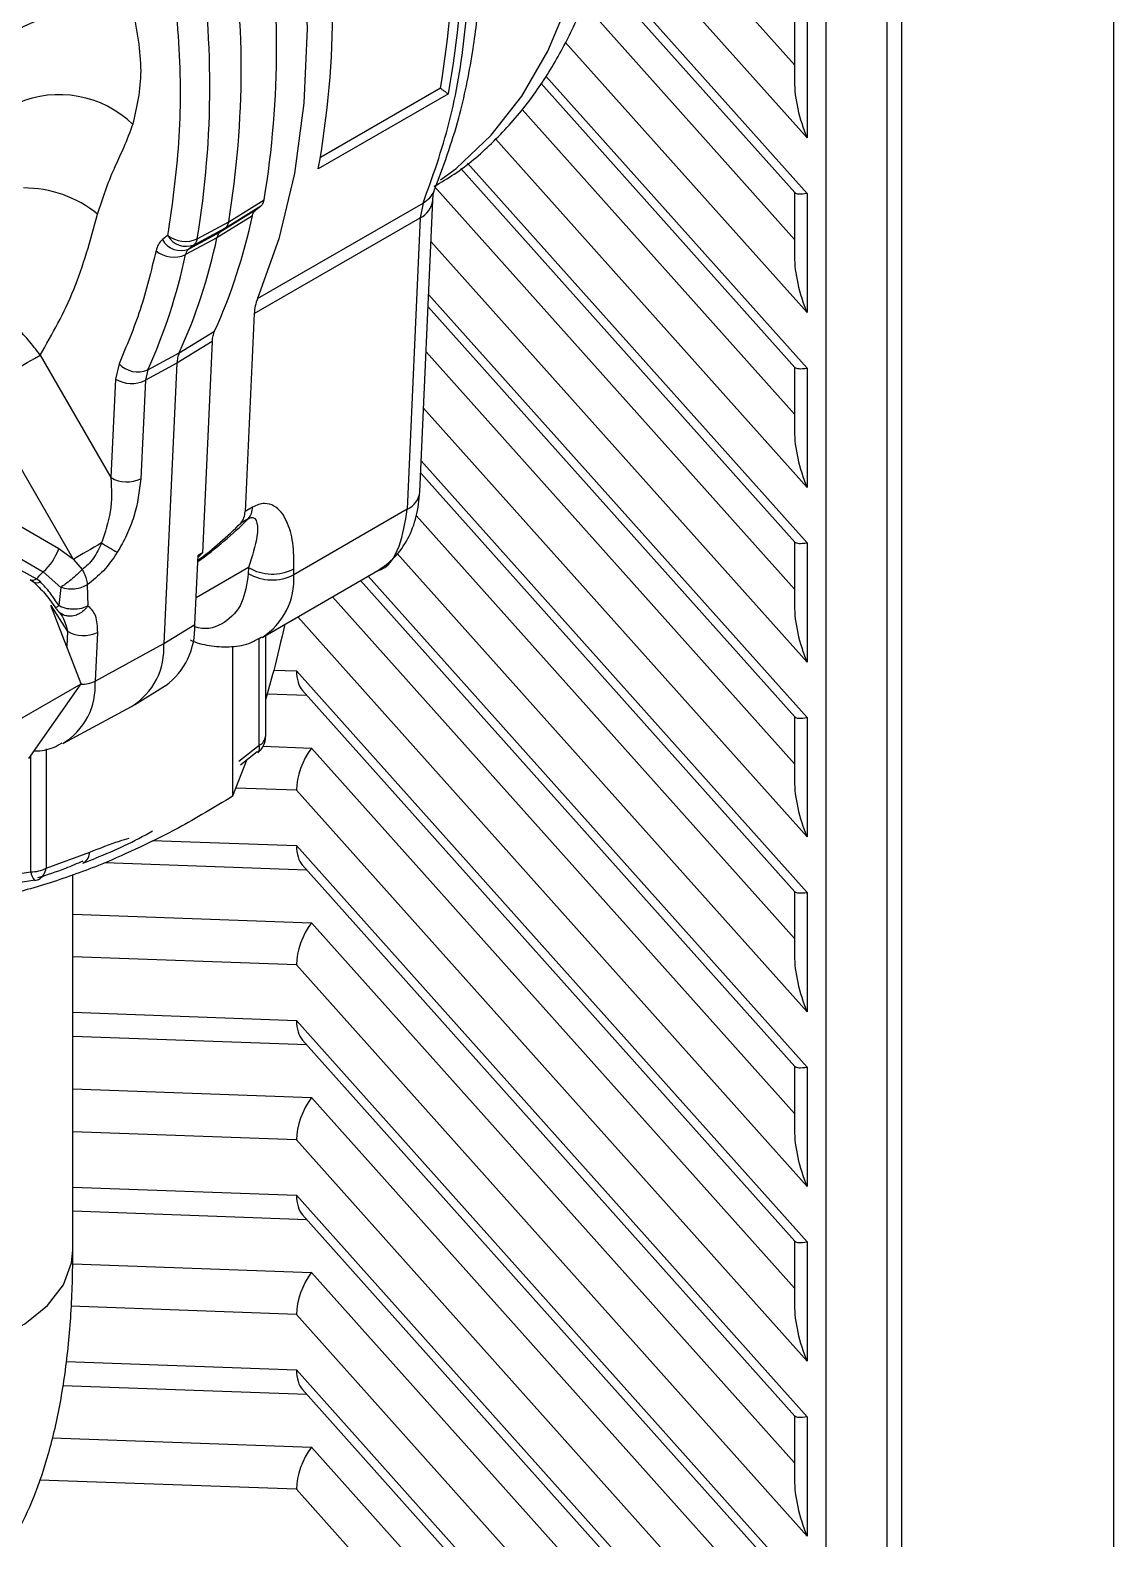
# Model space of a CAD drawing. Extents: x 150 to 4150, y 50 to 2920.
# Drawn here: x 3658.9 to 3785.5, y 1331.8 to 1508 of the extents above; entities that cross this region are included whole.
import ezdxf

# ---------------------------------------------------------------- set-up
doc = ezdxf.new("R2010")
doc.units = 0
doc.header["$LTSCALE"] = 10
doc.linetypes.add('SLD-KATı', pattern=[0])
doc.layers.get('0').update_dxf_attribs({"linetype": 'CONTINUOUS'})

msp = doc.modelspace()

# ---------------------------------------------------------------- linework, layer by layer
at = {"color": 7, "linetype": 'SLD-KATı'}
for p, q in [((3785.45, 1209.79), (3785.45, 1797.7)), ((3760.7, 1258.78), (3760.7, 1763)), ((3727.55, 1526.99), (3748.16, 1503.93)), ((3724.9, 1515.06), (3748.21, 1488.99)), ((3723.46, 1511.15), (3748.16, 1483.52)), ((3748.16, 1509.46), (3748.16, 1501.97)), ((3749.62, 1509.33), (3749.62, 1495.39)), ((3718.54, 1501.76), (3748.21, 1468.58)), ((3707.75, 1500.54), (3692.54, 1491.76)), ((3706.8, 1501.2), (3692.8, 1493.11)), ((3716.34, 1498.7), (3748.16, 1463.11)), ((3709.2, 1491.8), (3748.21, 1448.16)), ((3706.09, 1489.74), (3748.16, 1442.69)), ((3748.16, 1489.04), (3748.16, 1481.56)), ((3681.7, 1484.87), (3685.84, 1487.44)), ((3682.08, 1485.58), (3686.22, 1488.15)), ((3685.22, 1486.94), (3685.84, 1487.44)), ((3685.44, 1476.61), (3704.78, 1487.77)), ((3704.41, 1454.05), (3705.91, 1488.09)), ((3704.78, 1487.77), (3704.45, 1486.06)), ((3749.62, 1488.91), (3749.62, 1474.98)), ((3678.41, 1483.61), (3682.08, 1485.58)), ((3684.84, 1486.28), (3680.7, 1483.72)), ((3685.22, 1486.94), (3681.08, 1484.37)), ((3685.07, 1474.87), (3704.45, 1486.06)), ((3704.45, 1486.06), (3702.94, 1452.02)), ((3674.95, 1484), (3674.33, 1483.5)), ((3681.08, 1484.37), (3677.41, 1482.4)), ((3678.03, 1482.9), (3681.7, 1484.87)), ((3681.7, 1484.87), (3681.08, 1484.37)), ((3680.7, 1483.72), (3677.04, 1481.75)), ((3678.03, 1482.9), (3677.41, 1482.4)), ((3705.36, 1475.67), (3748.21, 1427.75)), ((3685.07, 1474.87), (3683.99, 1451.74)), ((3680.16, 1471.6), (3676.03, 1469.06)), ((3676.3, 1470.27), (3680.43, 1472.81)), ((3680.16, 1471.6), (3679.01, 1446.93)), ((3660.07, 1470.02), (3668.33, 1455.7)), ((3672.63, 1468.28), (3676.3, 1470.27)), ((3705.13, 1470.41), (3748.16, 1422.28)), ((3662.23, 1447.39), (3624.95, 1469.1)), ((3669.27, 1469.01), (3668.87, 1467.2)), ((3676.03, 1469.06), (3672.35, 1467.07)), ((3672.63, 1468.28), (3672.35, 1467.07)), ((3676.03, 1469.06), (3674.5, 1436.33)), ((3748.16, 1468.63), (3748.16, 1461.15)), ((3749.62, 1468.5), (3749.62, 1454.56)), ((3623.08, 1466.52), (3660.41, 1444.7)), ((3668.87, 1467.2), (3668.33, 1455.7)), ((3672.35, 1467.07), (3671.82, 1455.57)), ((3663.94, 1446.16), (3652.64, 1465.73)), ((3704.5, 1456.22), (3748.21, 1407.33)), ((3684.87, 1452.25), (3683.99, 1451.74)), ((3702.94, 1452.02), (3689.67, 1444.36)), ((3684.37, 1450.9), (3683.48, 1450.39)), ((3704, 1451.26), (3748.16, 1401.87)), ((3663.94, 1446.16), (3662.23, 1447.39)), ((3679.01, 1446.93), (3678.5, 1446.63)), ((3748.16, 1448.22), (3748.16, 1440.73)), ((3749.62, 1448.09), (3749.62, 1434.15)), ((3663.94, 1446.16), (3664.96, 1444.96)), ((3678.12, 1438.53), (3678.5, 1446.63)), ((3684.4, 1445.21), (3684.37, 1444.51)), ((3686.06, 1437.08), (3699.78, 1445)), ((3689.67, 1444.36), (3689.7, 1445.05)), ((3657.71, 1444.95), (3659.63, 1443.89)), ((3658.89, 1443.79), (3659.31, 1443.48)), ((3660.09, 1443.52), (3659.63, 1443.89)), ((3660.41, 1444.7), (3662.47, 1442.89)), ((3665.56, 1443.2), (3665.64, 1440.74)), ((3697.47, 1443.67), (3748.21, 1386.92)), ((3662.47, 1442.89), (3662.24, 1440.75)), ((3694.22, 1441.79), (3748.16, 1381.45)), ((3664.85, 1431.62), (3661.31, 1440.75)), ((3674.5, 1436.33), (3678.12, 1438.53)), ((3666.74, 1437.62), (3666.47, 1431.94)), ((3666.47, 1431.94), (3674.5, 1436.33)), ((3686.38, 1437.27), (3686.38, 1425.48)), ((3682.52, 1435.99), (3682.52, 1418.48)), ((3689.99, 1433.13), (3749.62, 1366.43)), ((3657.95, 1427.64), (3664.85, 1431.62)), ((3658.73, 1422.91), (3664.85, 1431.62)), ((3671.06, 1429.15), (3674.7, 1431.41)), ((3691.21, 1430.27), (3686.57, 1430.43)), ((3690.7, 1430.83), (3748.21, 1366.51)), ((3662.77, 1424.7), (3670.73, 1428.96)), ((3748.16, 1427.8), (3748.16, 1420.32)), ((3749.62, 1427.67), (3749.62, 1413.74)), ((3686.1, 1424.33), (3691.76, 1424.12)), ((3691.76, 1424.12), (3748.16, 1361.04)), ((3684.2, 1422.77), (3682.52, 1418.48)), ((3683.44, 1422.17), (3685.43, 1423.75)), ((3749.62, 1352.5), (3689.99, 1419.2)), ((3660.75, 1410.09), (3665.86, 1411.97)), ((3689.99, 1412.72), (3749.62, 1346.02)), ((3665.06, 1410.66), (3666.47, 1411.23)), ((3691.21, 1409.85), (3667.61, 1410.7)), ((3690.7, 1410.42), (3748.21, 1346.09)), ((3651.76, 1408.6), (3658.98, 1409.66)), ((3659.46, 1408.67), (3657.5, 1408.36)), ((3659.75, 1408.73), (3659.88, 1408.78)), ((3663.88, 1365.45), (3663.88, 1409.33)), ((3748.16, 1407.39), (3748.16, 1399.91)), ((3749.62, 1407.26), (3749.62, 1393.32)), ((3663.88, 1404.71), (3691.76, 1403.71)), ((3691.76, 1403.71), (3748.16, 1340.62)), ((3749.62, 1332.08), (3689.99, 1398.79)), ((3689.99, 1392.31), (3749.62, 1325.6)), ((3691.21, 1389.44), (3663.88, 1390.42)), ((3690.7, 1390.01), (3748.21, 1325.68)), ((3748.16, 1386.98), (3748.16, 1379.49)), ((3749.62, 1386.84), (3749.62, 1372.91)), ((3663.88, 1384.3), (3691.76, 1383.3)), ((3691.76, 1383.3), (3748.16, 1320.21)), ((3749.62, 1311.67), (3689.99, 1378.37)), ((3689.99, 1371.89), (3749.62, 1305.19)), ((3691.21, 1369.03), (3663.88, 1370.01)), ((3690.7, 1369.59), (3748.21, 1305.27)), ((3748.16, 1366.56), (3748.16, 1359.08)), ((3749.62, 1366.43), (3749.62, 1352.5)), ((3663.86, 1363.89), (3691.76, 1362.88)), ((3691.76, 1362.88), (3748.16, 1299.8)), ((3749.62, 1291.26), (3689.99, 1357.96)), ((3689.99, 1351.48), (3749.62, 1284.78)), ((3691.21, 1348.61), (3662.69, 1349.64)), ((3690.7, 1349.18), (3748.21, 1284.85)), ((3748.16, 1346.15), (3748.16, 1338.67)), ((3749.62, 1346.02), (3749.62, 1332.08)), ((3661.46, 1343.56), (3691.76, 1342.47)), ((3691.76, 1342.47), (3748.16, 1279.38))]:
    msp.add_line(p, q, dxfattribs=at)
at = {"color": 8, "linetype": 'SLD-KATı'}
for p, q in [((3758.93, 1757.89), (3758.93, 1265.93)), ((3751.86, 1274.09), (3751.86, 1755.3)), ((3749.62, 1495.39), (3726.53, 1521.22)), ((3725.22, 1516.2), (3749.62, 1488.91)), ((3749.62, 1474.98), (3721.38, 1506.57)), ((3719.13, 1502.61), (3749.62, 1468.5)), ((3749.62, 1454.56), (3713.24, 1495.27)), ((3709.97, 1492.44), (3749.62, 1448.09)), ((3749.62, 1434.15), (3705.7, 1483.28)), ((3705.43, 1477.11), (3749.62, 1427.67)), ((3749.62, 1413.74), (3704.84, 1463.83)), ((3704.57, 1457.66), (3749.62, 1407.26)), ((3749.62, 1393.32), (3701.77, 1446.85)), ((3684.4, 1445.21), (3678.27, 1441.66)), ((3698.36, 1444.18), (3749.62, 1386.84)), ((3661.31, 1440.75), (3663.25, 1437.75)), ((3749.62, 1372.91), (3690.14, 1439.44)), ((3663.25, 1437.75), (3663.17, 1435.96)), ((3685.65, 1424.46), (3685.65, 1436.96)), ((3687.34, 1433.23), (3689.99, 1433.13)), ((3660.75, 1424.04), (3660.75, 1410.09)), ((3683.26, 1422.59), (3685.65, 1424.46)), ((3658.98, 1409.66), (3658.98, 1423.27)), ((3689.99, 1419.2), (3682.9, 1419.45)), ((3673.13, 1413.33), (3689.99, 1412.72)), ((3689.99, 1398.79), (3663.88, 1399.73)), ((3663.88, 1393.25), (3689.99, 1392.31)), ((3689.99, 1378.37), (3663.88, 1379.31)), ((3663.88, 1372.83), (3689.99, 1371.89)), ((3689.99, 1357.96), (3663.65, 1358.91)), ((3663.08, 1352.45), (3689.99, 1351.48)), ((3689.99, 1337.54), (3659.98, 1338.62)), ((3741.23, 1280.23), (3689.99, 1337.54))]:
    msp.add_line(p, q, dxfattribs=at)
at = {"color": 8, "linetype": 'SLD-KATı', "flags": 128}
for points in [[(3706.82, 1490.47), (3708.64, 1491.83), (3712.74, 1495.69), (3716.32, 1500.26), (3719.35, 1505.5), (3721.8, 1511.37), (3723.67, 1517.81), (3724.92, 1524.77), (3725.54, 1532.19), (3725.54, 1540.01), (3724.91, 1548.15), (3723.66, 1556.56), (3721.8, 1565.15), (3719.35, 1573.85), (3716.31, 1582.59), (3712.74, 1591.29), (3708.64, 1599.88), (3704.06, 1608.28), (3699.04, 1616.42), (3693.62, 1624.23), (3687.85, 1631.65), (3681.77, 1638.6), (3675.44, 1645.03), (3668.92, 1650.89)], [(3660.09, 1443.52), (3659.85, 1443.43), (3659.64, 1443.39), (3659.46, 1443.41), (3659.32, 1443.47), (3659.31, 1443.48)], [(3618.88, 1365.45), (3619.29, 1362.98), (3620.6, 1360.47), (3622.76, 1358.15), (3625.68, 1356.14), (3629.25, 1354.51), (3633.31, 1353.32), (3637.71, 1352.63), (3642.25, 1352.47), (3646.76, 1352.83), (3651.05, 1353.72), (3654.94, 1355.08), (3658.28, 1356.87), (3660.92, 1359.01), (3662.77, 1361.41), (3663.73, 1363.98), (3663.88, 1365.45)]]:
    msp.add_lwpolyline(points, dxfattribs=at)
at = {"color": 7, "linetype": 'SLD-KATı', "flags": 128}
for points in [[(3685.44, 1546.38), (3687.95, 1536.48), (3689.77, 1526.75), (3690.86, 1517.28), (3691.23, 1508.15), (3690.86, 1499.44), (3689.77, 1491.23), (3687.95, 1483.6), (3685.44, 1476.61)], [(3652.64, 1465.73), (3653.56, 1466.26), (3654.56, 1466.84), (3655.59, 1467.44), (3656.63, 1468.04), (3657.64, 1468.61), (3658.56, 1469.15), (3659.39, 1469.62), (3660.07, 1470.02)], [(3667.24, 1448.07), (3666.8, 1447.82), (3666.37, 1447.57), (3665.94, 1447.32), (3665.51, 1447.08), (3665.1, 1446.84), (3664.69, 1446.6), (3664.31, 1446.38), (3663.94, 1446.16)], [(3679.01, 1446.93), (3678.5, 1446.43), (3678.49, 1446.42)], [(3685.55, 1423.63), (3685.49, 1423.57), (3685.48, 1423.56)], [(3665.05, 1410.68), (3665.15, 1410.73), (3665.17, 1410.74)]]:
    msp.add_lwpolyline(points, dxfattribs=at)
at = {"color": 7, "linetype": 'SLD-KATı'}
for centre, radius, start, end in [((3601.1, 1519.64), 108.35, 349.8485, 10.1515), ((3600.7, 1519.57), 107.68, 350.176, 9.824), ((3585.89, 1510.86), 108.35, 349.8485, 10.1515), ((3578.1, 1505.94), 109.57, 350.6565, 9.3435), ((3573.82, 1503.43), 109.72, 350.6386, 9.3614), ((3570.27, 1501.41), 109.6, 350.6537, 9.3463), ((3668.21, 1488.02), 22.71, 83.1839, 118.5301), ((3662.28, 1488.06), 12.38, 45.8814, 113.4166), ((3658.16, 1475.91), 13.63, 50.7992, 90.1374), ((3620.9, 1499.76), 65.35, 335.6426, 348.0991), ((3677, 1486.65), 3.35, 232.2862, 294.8609), ((3677.11, 1485.18), 2.46, 208.6839, 291.9718), ((3675.67, 1484.73), 3.28, 230.6907, 294.6048), ((3676.49, 1484.68), 2.46, 208.6839, 291.9718), ((3616.69, 1497.24), 65.43, 335.658, 348.0768), ((3613.08, 1495.23), 65.36, 335.645, 348.0957), ((3690.04, 1474.72), 4.97, 157.7212, 178.2286), ((3671.46, 1470.98), 2.94, 221.9652, 293.2538), ((3670.73, 1470.39), 3.69, 239.6578, 296.0132), ((3670.2, 1458.89), 3.69, 239.6578, 296.0132), ((3682.85, 1452.24), 2.02, 318.5985, 0.4137), ((3652.65, 1482.34), 44.66, 305.3025, 315.2449), ((3651.69, 1481.92), 44.78, 306.7314, 315.239), ((3681.97, 1451.73), 2.02, 318.5985, 0.4137), ((3656.2, 1449.52), 6.4, 311.1462, 340.5053), ((3685.31, 1476.56), 33.74, 237.612, 241.2335), ((3687.19, 1449.96), 5.52, 239.5768, 297.0045), ((3627.93, 1475.05), 44.45, 315.4853, 316.9448), ((3687.16, 1449.27), 5.52, 239.5768, 297.0045), ((3669.68, 1438.2), 8.45, 306.4659, 2.2249), ((3665.12, 1440.94), 3.69, 239.6578, 296.0132), ((3666.49, 1435.78), 8.03, 301.8602, 3.9063), ((3683.88, 1425.48), 2.5, 309.7748, 0), ((3685.13, 1425.6), 1.26, 294.3747, 354.3052), ((3649.11, 1456.48), 48.45, 291.0637, 299.8121), ((3659.05, 1413.27), 3.61, 268.8559, 298.0402), ((3658.98, 1411.11), 2.5, 280.2266, 287.8564)]:
    msp.add_arc(centre, radius, start, end, dxfattribs=at)
at = {"color": 8, "linetype": 'SLD-KATı'}
for centre, radius, start, end in [((3703.24, 1490.5), 3.13, 299.5578, 335.6503), ((3703.33, 1488.41), 2.6, 295.4374, 352.934), ((3701.83, 1454.37), 2.6, 295.4341, 352.9791), ((3659.18, 1444.45), 0.719, 246.6563, 308.7604), ((3681.63, 1443.82), 8.06, 302.6986, 3.8329), ((3658.63, 1431.39), 7.87, 301.0771, 3.9737), ((3664.93, 1435), 3.42, 268.1569, 296.8295), ((3684.74, 1424.15), 0.96, 327.3045, 18.996), ((3664.3, 1412.03), 1.56, 304.016, 357.6917), ((3659.06, 1410.27), 1.7, 298.9164, 353.9222), ((3660.55, 1409.74), 1.57, 182.8412, 224.3126)]:
    msp.add_arc(centre, radius, start, end, dxfattribs=at)
at = {"color": 7, "linetype": 'SLD-KATı'}
for centre, major_axis, ratio, start_param, end_param in [((3753.16, 1497.43), (-3.28, 8.59), 0.439674, 0.8557, 1.641098), ((3753.16, 1490.95), (4.99, 1.9), 0.184423, 3.211894, 3.856689), ((3753.16, 1477.02), (-3.28, 8.59), 0.439674, 0.8557, 1.641098), ((3753.16, 1470.54), (4.99, 1.9), 0.184423, 3.211894, 3.856689), ((3753.16, 1456.61), (-3.28, 8.59), 0.439674, 0.8557, 1.641098), ((3753.16, 1450.13), (4.99, 1.9), 0.184423, 3.211894, 3.856689), ((3753.16, 1436.19), (-3.28, 8.59), 0.439674, 0.8557, 1.641098), ((3693.53, 1435.17), (2.24, 4.78), 0.571755, 2.257914, 2.902709), ((3753.16, 1429.71), (4.99, 1.9), 0.184423, 3.211894, 3.856689), ((3693.53, 1421.24), (2.24, 4.78), 0.571755, 1.210716, 2.257914), ((3753.16, 1415.78), (-3.28, 8.59), 0.439674, 0.8557, 1.641098), ((3693.53, 1414.76), (2.24, 4.78), 0.571755, 2.257914, 2.902709), ((3753.16, 1409.3), (4.99, 1.9), 0.184423, 3.211894, 3.856689), ((3693.53, 1400.83), (2.24, 4.78), 0.571755, 1.210716, 2.257914), ((3753.16, 1395.37), (-3.28, 8.59), 0.439674, 0.8557, 1.641098), ((3693.53, 1394.35), (2.24, 4.78), 0.571755, 2.257914, 2.902709), ((3753.16, 1388.89), (4.99, 1.9), 0.184423, 3.211894, 3.856689), ((3693.53, 1380.41), (2.24, 4.78), 0.571755, 1.210716, 2.257914), ((3753.16, 1374.95), (-3.28, 8.59), 0.439674, 0.8557, 1.641098), ((3693.53, 1373.93), (2.24, 4.78), 0.571755, 2.257914, 2.902709), ((3753.16, 1368.47), (4.99, 1.9), 0.184423, 3.211894, 3.856689), ((3693.53, 1360), (2.24, 4.78), 0.571755, 1.210716, 2.257914), ((3753.16, 1354.54), (-3.28, 8.59), 0.439674, 0.8557, 1.641098), ((3693.53, 1353.52), (2.24, 4.78), 0.571755, 2.257914, 2.902709), ((3753.16, 1348.06), (4.99, 1.9), 0.184423, 3.211894, 3.856689), ((3693.53, 1339.59), (2.24, 4.78), 0.571755, 1.210716, 2.257914), ((3753.16, 1334.12), (-3.28, 8.59), 0.439674, 0.8557, 1.641098)]:
    msp.add_ellipse(centre, major_axis=major_axis, ratio=ratio, start_param=start_param, end_param=end_param, dxfattribs=at)
for points, knots in [([(3706.09, 1489.74), (3706.88, 1490.2), (3709.28, 1491.59), (3712.89, 1494.71), (3716.71, 1498.89), (3719.93, 1503.6), (3722.58, 1508.64), (3724.75, 1514.14), (3726.42, 1520.08), (3727.58, 1526.38), (3728.23, 1533.01), (3728.39, 1539.92), (3728.04, 1547.06), (3727.21, 1554.36), (3725.91, 1561.78), (3724.17, 1569.24), (3722.02, 1576.63), (3719.54, 1583.79), (3716.94, 1590.33), (3714.42, 1595.98), (3711.87, 1601.23), (3709.54, 1605.69), (3707.89, 1608.57), (3707.27, 1609.66)], [0, 0, 0, 0, 0.027173, 0.082744, 0.140431, 0.192612, 0.245135, 0.297914, 0.350843, 0.403822, 0.456771, 0.509621, 0.562312, 0.614794, 0.666989, 0.718759, 0.769827, 0.819551, 0.866044, 0.905023, 0.937357, 0.976384, 1, 1, 1, 1]), ([(3706.09, 1489.21), (3707.12, 1491.99), (3708.98, 1497.04), (3710.56, 1504.85), (3711.43, 1511.86), (3711.76, 1518.07), (3711.76, 1523.93), (3711.48, 1530.12), (3710.72, 1537.86), (3709.18, 1547.75), (3707.33, 1555.19), (3706.33, 1559.24)], [0, 0, 0, 0, 0.148116, 0.270117, 0.370784, 0.465724, 0.538487, 0.616275, 0.718699, 0.846631, 1, 1, 1, 1]), ([(3704.78, 1487.77), (3705.89, 1490.84), (3708.09, 1496.95), (3709.86, 1507.58), (3710.5, 1519.02), (3709.86, 1531.26), (3708.09, 1544.15), (3705.89, 1553.07), (3704.78, 1557.55)], [0, 0, 0, 0, 0.168024, 0.334689, 0.5, 0.665311, 0.831975, 1, 1, 1, 1]), ([(3674.95, 1518.84), (3675.46, 1514.7), (3676.47, 1506.41), (3676.47, 1494.68), (3675.46, 1487.56), (3674.95, 1484)], [0, 0, 0, 0, 0.333216, 0.666769, 1, 1, 1, 1]), ([(3706.8, 1501.2), (3706.84, 1501.17), (3706.92, 1501.1), (3707.06, 1501), (3707.21, 1500.89), (3707.37, 1500.77), (3707.57, 1500.64), (3707.68, 1500.58), (3707.75, 1500.54)], [0, 0, 0, 0, 0.108731, 0.2261, 0.355883, 0.500891, 0.70391, 1, 1, 1, 1]), ([(3666.77, 1486.47), (3667.37, 1488.32), (3667.96, 1490.16), (3668.74, 1491.86), (3668.79, 1491.98), (3669.17, 1492.81), (3669.94, 1494.42), (3670.57, 1496.07), (3670.9, 1496.95)], [0, 0, 0, 0, 0.500051, 0.501138, 0.509785, 0.533886, 0.750261, 1, 1, 1, 1]), ([(3705.91, 1488.09), (3705.94, 1488.38), (3705.99, 1488.9), (3706.06, 1489.12), (3706.09, 1489.21)], [0, 0, 0, 0, 0.562828, 1, 1, 1, 1]), ([(3685.84, 1487.44), (3685.89, 1487.48), (3685.98, 1487.57), (3686.13, 1487.79), (3686.18, 1488), (3686.22, 1488.15)], [0, 0, 0, 0, 0.25653, 0.513061, 1, 1, 1, 1]), ([(3681.7, 1484.87), (3681.79, 1484.96), (3681.97, 1485.14), (3682.04, 1485.43), (3682.08, 1485.58)], [0, 0, 0, 0, 0.499998, 1, 1, 1, 1]), ([(3684.84, 1486.28), (3684.86, 1486.36), (3684.9, 1486.5), (3685.01, 1486.73), (3685.13, 1486.86), (3685.22, 1486.94)], [0, 0, 0, 0, 0.255747, 0.511494, 1, 1, 1, 1]), ([(3681.08, 1484.37), (3681.03, 1484.33), (3680.94, 1484.25), (3680.8, 1484.05), (3680.74, 1483.85), (3680.7, 1483.72)], [0, 0, 0, 0, 0.25589, 0.51178, 1, 1, 1, 1]), ([(3674.33, 1483.5), (3674.16, 1483.34), (3673.82, 1483), (3673.67, 1482.46), (3673.59, 1482.19)], [0, 0, 0, 0, 0.5008632, 1, 1, 1, 1]), ([(3677.41, 1482.4), (3677.32, 1482.32), (3677.15, 1482.15), (3677.07, 1481.88), (3677.04, 1481.75)], [0, 0, 0, 0, 0.5013397, 1, 1, 1, 1]), ([(3660.07, 1470.02), (3659.61, 1470.62), (3658.94, 1471.51), (3658.03, 1472.49), (3657.56, 1472.94), (3657.3, 1473.17), (3656.55, 1473.81), (3655.02, 1474.81), (3653.35, 1475.15), (3652.52, 1475.32)], [0, 0, 0, 0, 0.230998, 0.340379, 0.41321, 0.435741, 0.449018, 0.725405, 1, 1, 1, 1]), ([(3680.16, 1471.6), (3680.17, 1471.71), (3680.19, 1471.94), (3680.26, 1472.36), (3680.36, 1472.63), (3680.43, 1472.81)], [0, 0, 0, 0, 0.252937, 0.505873, 1, 1, 1, 1]), ([(3676.3, 1470.27), (3676.26, 1470.18), (3676.19, 1470), (3676.08, 1469.61), (3676.05, 1469.28), (3676.03, 1469.06)], [0, 0, 0, 0, 0.253076, 0.506153, 1, 1, 1, 1]), ([(3668.33, 1455.7), (3668.39, 1454.39), (3668.5, 1451.92), (3667.64, 1449.3), (3667.24, 1448.07)], [0, 0, 0, 0, 0.5329004, 1, 1, 1, 1]), ([(3671.82, 1455.57), (3671.64, 1454.13), (3671.37, 1452), (3670.23, 1449.02), (3669.45, 1447.64), (3669.07, 1446.99)], [0, 0, 0, 0, 0.521493, 0.771168, 1, 1, 1, 1]), ([(3699.47, 1444.82), (3700.16, 1445.31), (3701.54, 1446.27), (3703.06, 1448.49), (3704.1, 1451.09), (3704.31, 1453.08), (3704.41, 1454.05)], [0, 0, 0, 0, 0.255719, 0.509413, 0.758399, 1, 1, 1, 1]), ([(3689.7, 1445.05), (3689.69, 1446.09), (3689.68, 1448.17), (3688.94, 1450.74), (3687.78, 1452.35), (3686.48, 1452.73), (3685.59, 1452.61), (3685.11, 1452.37), (3684.87, 1452.25)], [0, 0, 0, 0, 0.24889, 0.498664, 0.748486, 0.873942, 0.938252, 1, 1, 1, 1]), ([(3684.37, 1450.9), (3684.44, 1450.94), (3684.6, 1451.02), (3684.89, 1451.07), (3685.22, 1450.92), (3685.48, 1450.22), (3685.43, 1448.4), (3684.81, 1446.48), (3684.4, 1445.21)], [0, 0, 0, 0, 0.026666, 0.05557, 0.125692, 0.250719, 0.500888, 1, 1, 1, 1]), ([(3667.24, 1448.07), (3666.95, 1447.46), (3666.51, 1446.54), (3665.68, 1445.51), (3665.2, 1445.14), (3664.96, 1444.96)], [0, 0, 0, 0, 0.4989122, 0.7515466, 1, 1, 1, 1]), ([(3669.07, 1446.99), (3668.56, 1446.23), (3667.53, 1444.71), (3666.22, 1443.71), (3665.56, 1443.2)], [0, 0, 0, 0, 0.501471, 1, 1, 1, 1]), ([(3664.96, 1444.96), (3664.77, 1444.77), (3664.38, 1444.39), (3663.67, 1443.77), (3662.98, 1443.23), (3662.63, 1443), (3662.47, 1442.89)], [0, 0, 0, 0, 0.241629, 0.5, 0.758371, 1, 1, 1, 1]), ([(3664.96, 1444.96), (3665.06, 1444.79), (3665.23, 1444.49), (3665.44, 1443.95), (3665.54, 1443.53), (3665.56, 1443.27), (3665.56, 1443.2)], [0, 0, 0, 0, 0.2955515, 0.5003009, 0.8770707, 1, 1, 1, 1]), ([(3659.31, 1443.48), (3659.74, 1443.07), (3660.66, 1442.21), (3661.44, 1441.08), (3661.84, 1440.49)], [0, 0, 0, 0, 0.477996, 1, 1, 1, 1]), ([(3662.24, 1440.75), (3661.9, 1441.27), (3661.24, 1442.3), (3660.47, 1443.11), (3660.09, 1443.52)], [0, 0, 0, 0, 0.4994255, 1, 1, 1, 1]), ([(3665.56, 1443.2), (3665.35, 1443.08), (3664.91, 1442.83), (3664.13, 1442.67), (3663.27, 1442.65), (3662.77, 1442.8), (3662.47, 1442.89)], [0, 0, 0, 0, 0.242858, 0.500122, 0.703478, 1, 1, 1, 1]), ([(3661.91, 1440.54), (3661.88, 1440.51), (3661.83, 1440.49), (3661.85, 1440.5), (3661.85, 1440.5)], [0, 0, 0, 0, 0.772943, 1, 1, 1, 1]), ([(3661.86, 1440.5), (3661.89, 1440.45), (3662.04, 1440.16), (3662.31, 1439.98), (3662.53, 1439.83)], [0, 0, 0, 0, 0.195017, 1, 1, 1, 1]), ([(3665.64, 1440.74), (3665.4, 1440.62), (3664.9, 1440.39), (3664.02, 1440.3), (3663.28, 1440.37), (3662.69, 1440.52), (3662.4, 1440.67), (3662.24, 1440.75)], [0, 0, 0, 0, 0.240676, 0.499224, 0.696208, 0.834846, 1, 1, 1, 1]), ([(3662.52, 1439.8), (3662.52, 1439.8), (3662.5, 1439.81), (3662.52, 1439.73), (3662.54, 1439.68)], [0, 0, 0, 0, 0.216475, 1, 1, 1, 1]), ([(3665.64, 1440.74), (3665.98, 1440.38), (3666.68, 1439.66), (3666.72, 1438.31), (3666.74, 1437.62)], [0, 0, 0, 0, 0.485655, 1, 1, 1, 1]), ([(3688.64, 1438.57), (3688.2, 1436.71), (3687.46, 1433.51), (3686.7, 1430.85), (3686.38, 1429.74)], [0, 0, 0, 0, 0.582225, 1, 1, 1, 1]), ([(3677.6, 1436.74), (3677.68, 1436.71), (3678.49, 1436.33), (3680.11, 1435.99), (3682.42, 1435.88), (3684.44, 1436.23), (3685.5, 1436.86), (3685.9, 1437.09)], [0, 0, 0, 0, 0.026554, 0.292472, 0.562412, 0.837546, 1, 1, 1, 1]), ([(3659.36, 1423.81), (3659.4, 1423.8), (3660.19, 1423.75), (3661.34, 1424), (3662.29, 1424.53), (3662.62, 1424.72)], [0, 0, 0, 0, 0.0362379, 0.6668602, 1, 1, 1, 1]), ([(3682.52, 1418.48), (3680.41, 1417.2), (3675.38, 1414.14), (3670.25, 1411.86), (3667.27, 1410.54)], [0, 0, 0, 0, 0.420047, 1, 1, 1, 1]), ([(3667.27, 1410.54), (3665.25, 1409.78), (3661.19, 1408.25), (3656.11, 1406.91), (3653.07, 1406.31), (3652.03, 1406.1)], [0, 0, 0, 0, 0.394577, 0.79245, 1, 1, 1, 1]), ([(3659.8, 1409), (3660.88, 1409.33), (3662.63, 1409.87), (3664.4, 1410.65), (3665.08, 1410.95)], [0, 0, 0, 0, 0.617898, 1, 1, 1, 1]), ([(3599.15, 1334.6), (3599.82, 1333.69), (3601.91, 1330.86), (3605.4, 1326.92), (3609.68, 1323.04), (3613.83, 1320.13), (3618.04, 1317.91), (3622.39, 1316.34), (3626.85, 1315.43), (3631.53, 1315.21), (3636.29, 1315.76), (3640.93, 1317.13), (3645.14, 1319.17), (3648.88, 1321.77), (3652.15, 1324.85), (3654.97, 1328.36), (3657.4, 1332.3), (3659.46, 1336.76), (3661.19, 1341.9), (3662.54, 1347.81), (3663.45, 1354.43), (3663.83, 1360.41), (3663.87, 1364.18), (3663.88, 1365.45)], [0, 0, 0, 0, 0.032766, 0.101948, 0.157538, 0.206998, 0.252376, 0.295174, 0.336402, 0.376741, 0.420683, 0.463079, 0.504393, 0.545231, 0.586376, 0.628735, 0.673451, 0.721993, 0.776062, 0.836709, 0.902091, 0.966991, 1, 1, 1, 1])]:
    msp.add_open_spline(points, degree=3, knots=knots, dxfattribs=at)
for points in [[(3670.9, 1496.95), (3671.37, 1498.95), (3672.31, 1502.95), (3671.37, 1508.03), (3670.9, 1510.56)], [(3660.07, 1470.02), (3661.47, 1472.47), (3664.27, 1477.38), (3665.94, 1483.44), (3666.77, 1486.47)], [(3673.59, 1482.19), (3673.02, 1479.85), (3671.89, 1475.17), (3670.14, 1471.07), (3669.27, 1469.01)], [(3678.03, 1482.9), (3678.12, 1482.99), (3678.3, 1483.17), (3678.37, 1483.46), (3678.41, 1483.61)]]:
    msp.add_open_spline(points, degree=3, dxfattribs=at)
at = {"color": 8, "linetype": 'SLD-KATı'}
for points, knots in [([(3699.47, 1444.82), (3699.47, 1444.82), (3700.67, 1445.12), (3702.21, 1447.41), (3702.7, 1450.51), (3702.94, 1452.02)], [0, 0, 0, 0, 0.00011, 0.513666, 1, 1, 1, 1]), ([(3684.37, 1444.51), (3684.19, 1443.3), (3683.82, 1440.77), (3681.66, 1438.62), (3679.55, 1437.82), (3678.21, 1438.26), (3678.06, 1438.31)], [0, 0, 0, 0, 0.305538, 0.632814, 0.96009, 1, 1, 1, 1]), ([(3661.85, 1440.5), (3661.86, 1440.5), (3661.86, 1440.51), (3661.98, 1440.58), (3662.14, 1440.69), (3662.24, 1440.75)], [0, 0, 0, 0, 0.285966, 0.555156, 1, 1, 1, 1]), ([(3662.37, 1439.87), (3662.48, 1439.71), (3662.91, 1439.13), (3663.11, 1438.33), (3663.25, 1437.75)], [0, 0, 0, 0, 0.272931, 1, 1, 1, 1]), ([(3665.64, 1440.74), (3665.61, 1440.7), (3665.56, 1440.62), (3665.43, 1440.46), (3665.17, 1440.18), (3664.78, 1439.87), (3664.24, 1439.61), (3663.7, 1439.5), (3663.13, 1439.54), (3662.74, 1439.64), (3662.56, 1439.81), (3662.53, 1439.83)], [0, 0, 0, 0, 0.029405, 0.078508, 0.158898, 0.322688, 0.45777, 0.644963, 0.775118, 0.967209, 1, 1, 1, 1]), ([(3665.86, 1411.97), (3667.02, 1412.43), (3668.56, 1413.03), (3670.08, 1413.49), (3670.45, 1413.6)], [0, 0, 0, 0, 0.75638, 1, 1, 1, 1])]:
    msp.add_open_spline(points, degree=3, knots=knots, dxfattribs=at)

doc.saveas('drawing.dxf')
